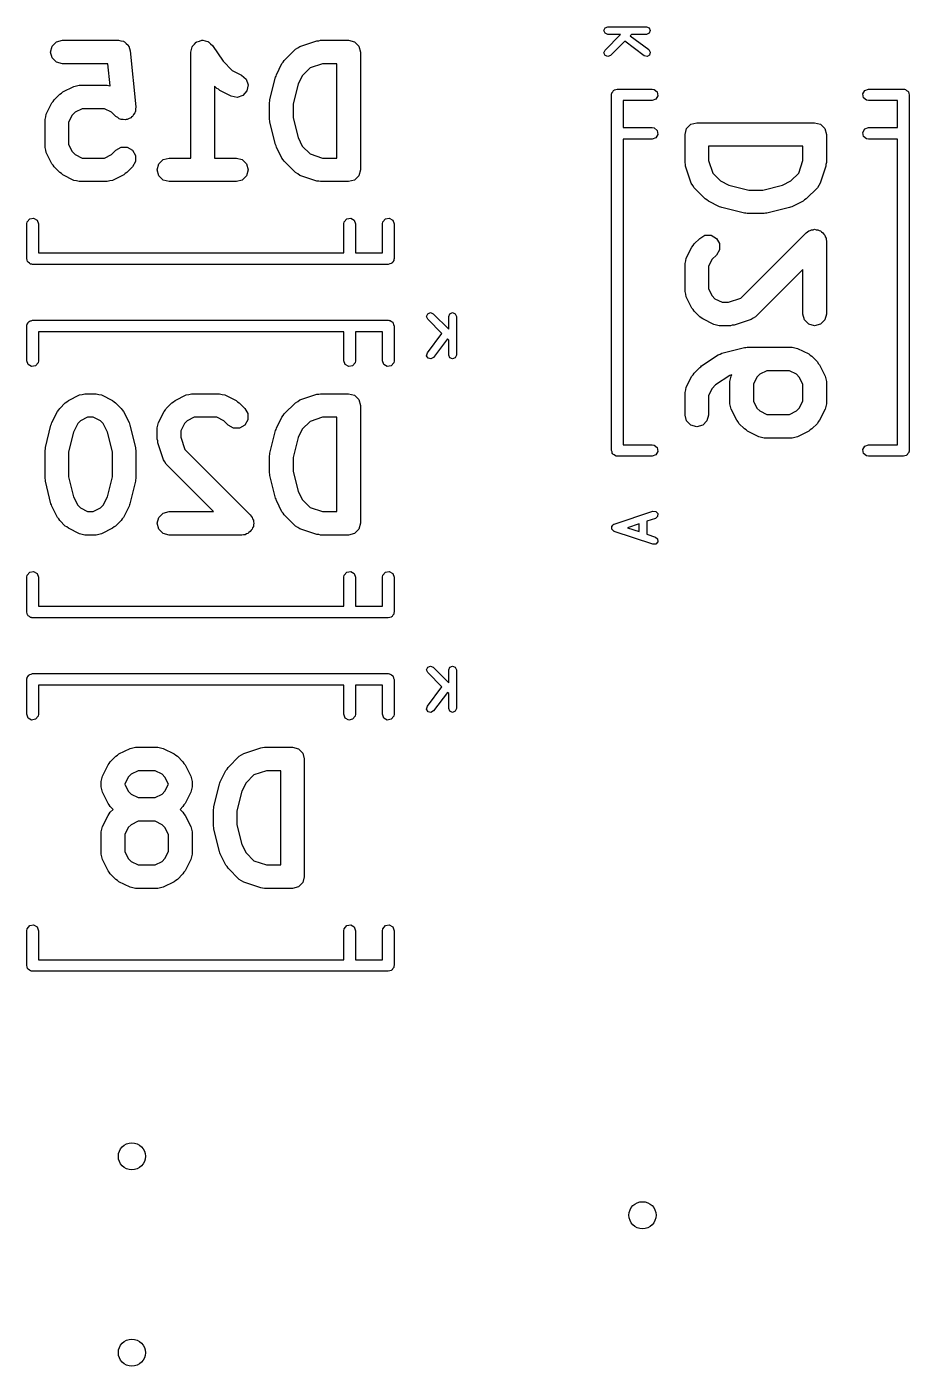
# Model space of a CAD drawing. Extents: x 0.08 to 1.54, y 0.12 to 1.51.
# Drawn here: x 1.086 to 1.536, y 0.123 to 0.805 of the extents above; entities that cross this region are included whole.
import ezdxf

# ---------------------------------------------------------------- set-up
doc = ezdxf.new("R2010")
doc.units = 0
doc.header["$MEASUREMENT"] = 0
doc.layers.add('BLACK', color=7, linetype='CONTINUOUS')

msp = doc.modelspace()

# ---------------------------------------------------------------- linework, layer by layer
at = {"layer": 'BLACK', "linetype": 'CONTINUOUS'}
for p, q in [((1.38093, 0.80464), (1.38231, 0.80521)), ((1.38231, 0.80521), (1.40201, 0.80521)), ((1.40201, 0.80521), (1.40339, 0.80464)), ((1.10164, 0.79756), (1.10464, 0.79837)), ((1.10464, 0.79837), (1.13321, 0.79837)), ((1.13321, 0.79837), (1.13444, 0.79804)), ((1.17439, 0.79792), (1.17569, 0.79835)), ((1.17569, 0.79835), (1.17588, 0.79832)), ((1.17588, 0.79832), (1.17607, 0.79837)), ((1.17607, 0.79837), (1.17739, 0.79801)), ((1.2256, 0.7952), (1.23417, 0.79806)), ((1.23417, 0.79806), (1.23514, 0.79812)), ((1.23514, 0.79812), (1.23607, 0.79837)), ((1.23607, 0.79837), (1.25036, 0.79837)), ((1.25036, 0.79837), (1.25336, 0.79756)), ((1.38036, 0.80326), (1.38093, 0.80464)), ((1.38093, 0.80188), (1.38036, 0.80326)), ((1.38231, 0.80131), (1.38093, 0.80188)), ((1.38093, 0.79338), (1.38886, 0.80131)), ((1.38886, 0.80131), (1.38231, 0.80131)), ((1.39438, 0.80131), (1.39372, 0.80066)), ((1.39372, 0.80066), (1.40318, 0.79356)), ((1.40201, 0.80131), (1.39438, 0.80131)), ((1.40339, 0.80188), (1.40201, 0.80131)), ((1.40339, 0.80464), (1.40396, 0.80326)), ((1.40396, 0.80326), (1.40339, 0.80188)), ((1.09864, 0.79237), (1.09945, 0.79537)), ((1.09945, 0.78937), (1.09864, 0.79237)), ((1.09945, 0.79537), (1.10164, 0.79756)), ((1.13444, 0.79804), (1.13568, 0.79784)), ((1.13568, 0.79784), (1.13592, 0.79764)), ((1.13592, 0.79764), (1.13621, 0.79756)), ((1.13621, 0.79756), (1.13711, 0.79667)), ((1.13711, 0.79667), (1.13809, 0.79587)), ((1.13809, 0.79587), (1.13819, 0.79558)), ((1.13819, 0.79558), (1.13841, 0.79537)), ((1.13841, 0.79537), (1.13874, 0.79415)), ((1.13874, 0.79415), (1.13918, 0.79296)), ((1.13918, 0.79296), (1.14204, 0.76439)), ((1.17007, 0.79237), (1.17043, 0.79369)), ((1.17007, 0.73837), (1.17007, 0.79237)), ((1.17043, 0.79369), (1.17069, 0.79503)), ((1.17069, 0.79503), (1.17082, 0.79518)), ((1.17082, 0.79518), (1.17088, 0.79537)), ((1.17088, 0.79537), (1.17184, 0.79633)), ((1.17184, 0.79633), (1.17274, 0.79736)), ((1.17274, 0.79736), (1.17293, 0.79742)), ((1.17293, 0.79742), (1.17307, 0.79756)), ((1.17307, 0.79756), (1.17439, 0.79792)), ((1.17739, 0.79801), (1.17873, 0.79775)), ((1.17873, 0.79775), (1.17888, 0.79761)), ((1.17888, 0.79761), (1.17907, 0.79756)), ((1.17907, 0.79756), (1.18004, 0.7966)), ((1.18004, 0.7966), (1.18106, 0.7957)), ((1.18106, 0.7957), (1.18645, 0.78762)), ((1.21754, 0.78804), (1.22326, 0.79375)), ((1.22326, 0.79375), (1.22445, 0.79444)), ((1.22445, 0.79444), (1.2256, 0.7952)), ((1.25336, 0.79756), (1.25555, 0.79537)), ((1.25555, 0.79537), (1.25636, 0.79237)), ((1.25636, 0.79237), (1.25636, 0.73237)), ((1.38036, 0.792), (1.38093, 0.79338)), ((1.38093, 0.79062), (1.38036, 0.792)), ((1.39094, 0.79787), (1.38369, 0.79062)), ((1.40084, 0.79044), (1.39094, 0.79787)), ((1.40318, 0.79356), (1.40394, 0.79228)), ((1.40394, 0.79228), (1.40357, 0.79083)), ((1.10164, 0.78717), (1.09945, 0.78937)), ((1.10464, 0.78637), (1.10164, 0.78717)), ((1.12778, 0.78637), (1.10464, 0.78637)), ((1.12891, 0.77514), (1.12778, 0.78637)), ((1.18645, 0.78762), (1.19105, 0.78301)), ((1.21356, 0.78076), (1.21642, 0.78648)), ((1.21642, 0.78648), (1.21706, 0.7872)), ((1.21706, 0.7872), (1.21754, 0.78804)), ((1.23705, 0.78637), (1.23074, 0.78427)), ((1.24436, 0.78637), (1.23705, 0.78637)), ((1.24436, 0.73837), (1.24436, 0.78637)), ((1.38231, 0.79005), (1.38093, 0.79062)), ((1.38369, 0.79062), (1.38231, 0.79005)), ((1.40229, 0.79007), (1.40084, 0.79044)), ((1.40357, 0.79083), (1.40229, 0.79007)), ((1.19105, 0.78301), (1.1959, 0.78059)), ((1.1959, 0.78059), (1.19822, 0.77853)), ((1.19822, 0.77853), (1.1992, 0.77558)), ((1.21025, 0.76811), (1.21311, 0.77954)), ((1.21311, 0.77954), (1.21343, 0.78012)), ((1.21343, 0.78012), (1.21356, 0.78076)), ((1.22672, 0.78024), (1.22459, 0.77599)), ((1.23074, 0.78427), (1.22672, 0.78024)), ((1.1004, 0.76804), (1.10326, 0.7709)), ((1.10326, 0.7709), (1.10409, 0.77138)), ((1.10409, 0.77138), (1.10482, 0.77202)), ((1.10482, 0.77202), (1.11053, 0.77488)), ((1.11053, 0.77488), (1.11188, 0.77515)), ((1.11188, 0.77515), (1.11321, 0.77551)), ((1.11321, 0.77551), (1.1275, 0.77551)), ((1.1275, 0.77551), (1.12883, 0.77515)), ((1.12883, 0.77515), (1.12891, 0.77514)), ((1.18326, 0.77384), (1.18207, 0.77502)), ((1.18207, 0.77502), (1.18207, 0.73837)), ((1.18409, 0.77336), (1.18326, 0.77384)), ((1.18482, 0.77271), (1.18409, 0.77336)), ((1.19053, 0.76986), (1.18482, 0.77271)), ((1.19858, 0.77254), (1.19652, 0.77022)), ((1.1992, 0.77558), (1.19858, 0.77254)), ((1.22459, 0.77599), (1.22207, 0.76591)), ((1.38421, 0.77055), (1.38428, 0.77093)), ((1.38426, 0.77106), (1.38432, 0.77118)), ((1.38428, 0.77093), (1.38426, 0.77106)), ((1.38432, 0.77118), (1.38439, 0.77156)), ((1.38439, 0.77156), (1.38488, 0.77215)), ((1.38488, 0.77215), (1.38527, 0.77281)), ((1.38527, 0.77281), (1.38552, 0.7729)), ((1.38552, 0.7729), (1.38569, 0.77311)), ((1.38569, 0.77311), (1.38644, 0.77324)), ((1.38644, 0.77324), (1.38717, 0.7735)), ((1.38717, 0.7735), (1.4049, 0.7735)), ((1.4049, 0.7735), (1.40591, 0.77333)), ((1.40591, 0.77333), (1.40746, 0.77203)), ((1.40746, 0.77203), (1.40781, 0.77004)), ((1.51219, 0.77106), (1.5132, 0.77281)), ((1.51254, 0.76907), (1.51219, 0.77106)), ((1.5132, 0.77281), (1.5151, 0.7735)), ((1.5151, 0.7735), (1.53283, 0.7735)), ((1.53283, 0.7735), (1.53322, 0.77344)), ((1.53322, 0.77344), (1.53335, 0.77346)), ((1.53335, 0.77346), (1.53346, 0.77339)), ((1.53346, 0.77339), (1.53384, 0.77333)), ((1.53384, 0.77333), (1.53443, 0.77283)), ((1.53443, 0.77283), (1.5351, 0.77245)), ((1.5351, 0.77245), (1.53519, 0.7722)), ((1.53519, 0.7722), (1.53539, 0.77203)), ((1.53539, 0.77203), (1.53553, 0.77127)), ((1.53553, 0.77127), (1.53579, 0.77055)), ((1.09642, 0.76076), (1.09928, 0.76648)), ((1.09928, 0.76648), (1.09992, 0.7672)), ((1.09992, 0.7672), (1.1004, 0.76804)), ((1.14204, 0.76439), (1.14187, 0.76332)), ((1.19357, 0.76923), (1.19053, 0.76986)), ((1.19652, 0.77022), (1.19357, 0.76923)), ((1.21007, 0.76665), (1.21026, 0.76737)), ((1.21007, 0.75808), (1.21007, 0.76665)), ((1.21026, 0.76737), (1.21025, 0.76811)), ((1.22207, 0.76591), (1.22207, 0.75882)), ((1.38421, 0.58945), (1.38421, 0.77055)), ((1.4049, 0.7676), (1.39012, 0.7676)), ((1.39012, 0.7676), (1.39012, 0.75385)), ((1.4068, 0.76829), (1.4049, 0.7676)), ((1.40781, 0.77004), (1.4068, 0.76829)), ((1.51409, 0.76778), (1.51254, 0.76907)), ((1.5151, 0.7676), (1.51409, 0.76778)), ((1.52988, 0.7676), (1.5151, 0.7676)), ((1.52988, 0.75385), (1.52988, 0.7676)), ((1.53579, 0.77055), (1.53579, 0.58945)), ((1.09579, 0.75808), (1.09614, 0.75941)), ((1.09579, 0.7438), (1.09579, 0.75808)), ((1.09614, 0.75941), (1.09642, 0.76076)), ((1.10957, 0.76024), (1.10779, 0.75666)), ((1.11105, 0.76172), (1.10957, 0.76024)), ((1.11463, 0.76351), (1.11105, 0.76172)), ((1.12608, 0.76351), (1.11463, 0.76351)), ((1.12966, 0.76172), (1.12608, 0.76351)), ((1.13183, 0.75955), (1.12966, 0.76172)), ((1.13277, 0.75901), (1.13183, 0.75955)), ((1.1336, 0.75833), (1.13277, 0.75901)), ((1.13409, 0.75825), (1.1336, 0.75833)), ((1.13452, 0.758), (1.13409, 0.75825)), ((1.1356, 0.758), (1.13452, 0.758)), ((1.13667, 0.75783), (1.1356, 0.758)), ((1.13713, 0.758), (1.13667, 0.75783)), ((1.13762, 0.758), (1.13713, 0.758)), ((1.13856, 0.75854), (1.13762, 0.758)), ((1.13957, 0.75892), (1.13856, 0.75854)), ((1.13989, 0.75931), (1.13957, 0.75892)), ((1.14031, 0.75955), (1.13989, 0.75931)), ((1.14086, 0.76049), (1.14031, 0.75955)), ((1.14154, 0.76133), (1.14086, 0.76049)), ((1.14162, 0.76181), (1.14154, 0.76133)), ((1.14187, 0.76224), (1.14162, 0.76181)), ((1.14187, 0.76332), (1.14187, 0.76224)), ((1.21026, 0.75737), (1.21007, 0.75808)), ((1.21025, 0.75663), (1.21026, 0.75737)), ((1.22207, 0.75882), (1.22459, 0.74875)), ((1.10779, 0.75666), (1.10779, 0.74521)), ((1.21311, 0.7452), (1.21025, 0.75663)), ((1.39012, 0.75385), (1.4049, 0.75385)), ((1.4049, 0.75385), (1.40591, 0.75367)), ((1.40591, 0.75367), (1.40746, 0.75238)), ((1.40781, 0.75039), (1.4068, 0.74864)), ((1.40746, 0.75238), (1.40781, 0.75039)), ((1.42163, 0.75036), (1.42244, 0.75336)), ((1.42163, 0.73607), (1.42163, 0.75036)), ((1.42244, 0.75336), (1.42463, 0.75555)), ((1.42463, 0.75555), (1.42763, 0.75636)), ((1.42763, 0.75636), (1.48763, 0.75636)), ((1.48763, 0.75636), (1.49063, 0.75555)), ((1.49063, 0.75555), (1.49283, 0.75336)), ((1.49283, 0.75336), (1.49363, 0.75036)), ((1.49363, 0.75036), (1.49363, 0.73607)), ((1.51219, 0.75141), (1.5132, 0.75316)), ((1.51254, 0.74942), (1.51219, 0.75141)), ((1.5132, 0.75316), (1.5151, 0.75385)), ((1.5151, 0.75385), (1.52988, 0.75385)), ((1.09614, 0.74246), (1.09579, 0.7438)), ((1.10779, 0.74521), (1.10957, 0.74164)), ((1.13183, 0.74232), (1.13452, 0.74388)), ((1.13452, 0.74388), (1.13762, 0.74388)), ((1.13762, 0.74388), (1.14031, 0.74232)), ((1.21343, 0.74462), (1.21311, 0.7452)), ((1.21356, 0.74397), (1.21343, 0.74462)), ((1.21642, 0.73825), (1.21356, 0.74397)), ((1.22459, 0.74875), (1.22672, 0.74449)), ((1.22672, 0.74449), (1.23074, 0.74047)), ((1.4049, 0.74795), (1.39012, 0.74795)), ((1.39012, 0.74795), (1.39012, 0.5924)), ((1.4068, 0.74864), (1.4049, 0.74795)), ((1.48163, 0.74436), (1.43363, 0.74436)), ((1.43363, 0.74436), (1.43363, 0.73704)), ((1.48163, 0.73704), (1.48163, 0.74436)), ((1.51409, 0.74813), (1.51254, 0.74942)), ((1.5151, 0.74795), (1.51409, 0.74813)), ((1.52988, 0.74795), (1.5151, 0.74795)), ((1.52988, 0.5924), (1.52988, 0.74795)), ((1.09642, 0.74111), (1.09614, 0.74246)), ((1.09928, 0.7354), (1.09642, 0.74111)), ((1.10957, 0.74164), (1.11105, 0.74016)), ((1.11105, 0.74016), (1.11463, 0.73837)), ((1.11463, 0.73837), (1.12608, 0.73837)), ((1.12608, 0.73837), (1.12966, 0.74016)), ((1.12966, 0.74016), (1.13183, 0.74232)), ((1.14031, 0.74232), (1.14187, 0.73963)), ((1.14187, 0.73963), (1.14187, 0.73653)), ((1.15373, 0.73537), (1.15593, 0.73756)), ((1.15593, 0.73756), (1.15893, 0.73837)), ((1.15893, 0.73837), (1.17007, 0.73837)), ((1.18207, 0.73837), (1.19321, 0.73837)), ((1.19321, 0.73837), (1.19621, 0.73756)), ((1.19621, 0.73756), (1.19841, 0.73537)), ((1.21706, 0.73753), (1.21642, 0.73825)), ((1.21754, 0.7367), (1.21706, 0.73753)), ((1.22326, 0.73098), (1.21754, 0.7367)), ((1.23074, 0.74047), (1.23705, 0.73837)), ((1.23705, 0.73837), (1.24436, 0.73837)), ((1.43363, 0.73704), (1.43573, 0.73074)), ((1.47953, 0.73074), (1.48163, 0.73704)), ((1.09992, 0.73468), (1.09928, 0.7354)), ((1.1004, 0.73384), (1.09992, 0.73468)), ((1.10326, 0.73098), (1.1004, 0.73384)), ((1.10409, 0.7305), (1.10326, 0.73098)), ((1.10482, 0.72986), (1.10409, 0.7305)), ((1.11053, 0.727), (1.10482, 0.72986)), ((1.1359, 0.72986), (1.13018, 0.727)), ((1.13662, 0.7305), (1.1359, 0.72986)), ((1.13746, 0.73098), (1.13662, 0.7305)), ((1.14031, 0.73384), (1.13746, 0.73098)), ((1.14187, 0.73653), (1.14031, 0.73384)), ((1.15293, 0.73237), (1.15373, 0.73537)), ((1.15373, 0.72937), (1.15293, 0.73237)), ((1.19841, 0.73537), (1.19921, 0.73237)), ((1.19921, 0.73237), (1.19841, 0.72937)), ((1.22445, 0.73029), (1.22326, 0.73098)), ((1.2256, 0.72953), (1.22445, 0.73029)), ((1.25636, 0.73237), (1.25555, 0.72937)), ((1.42188, 0.73514), (1.42163, 0.73607)), ((1.42194, 0.73417), (1.42188, 0.73514)), ((1.4248, 0.7256), (1.42194, 0.73417)), ((1.43573, 0.73074), (1.43976, 0.72672)), ((1.47551, 0.72672), (1.47953, 0.73074)), ((1.49333, 0.73417), (1.49047, 0.7256)), ((1.49338, 0.73514), (1.49333, 0.73417)), ((1.49363, 0.73607), (1.49338, 0.73514)), ((1.11188, 0.72672), (1.11053, 0.727)), ((1.11321, 0.72637), (1.11188, 0.72672)), ((1.1275, 0.72637), (1.11321, 0.72637)), ((1.12883, 0.72672), (1.1275, 0.72637)), ((1.13018, 0.727), (1.12883, 0.72672)), ((1.15593, 0.72717), (1.15373, 0.72937)), ((1.15893, 0.72637), (1.15593, 0.72717)), ((1.17607, 0.72637), (1.15893, 0.72637)), ((1.19321, 0.72637), (1.17607, 0.72637)), ((1.19621, 0.72717), (1.19321, 0.72637)), ((1.19841, 0.72937), (1.19621, 0.72717)), ((1.23417, 0.72667), (1.2256, 0.72953)), ((1.23514, 0.72662), (1.23417, 0.72667)), ((1.23607, 0.72637), (1.23514, 0.72662)), ((1.25036, 0.72637), (1.23607, 0.72637)), ((1.25336, 0.72717), (1.25036, 0.72637)), ((1.25555, 0.72937), (1.25336, 0.72717)), ((1.42556, 0.72445), (1.4248, 0.7256)), ((1.42625, 0.72326), (1.42556, 0.72445)), ((1.43196, 0.71754), (1.42625, 0.72326)), ((1.43976, 0.72672), (1.44401, 0.72459)), ((1.44401, 0.72459), (1.45409, 0.72207)), ((1.46118, 0.72207), (1.47125, 0.72459)), ((1.47125, 0.72459), (1.47551, 0.72672)), ((1.48902, 0.72326), (1.4833, 0.71754)), ((1.48971, 0.72445), (1.48902, 0.72326)), ((1.49047, 0.7256), (1.48971, 0.72445)), ((1.4328, 0.71706), (1.43196, 0.71754)), ((1.43352, 0.71642), (1.4328, 0.71706)), ((1.43924, 0.71356), (1.43352, 0.71642)), ((1.45409, 0.72207), (1.46118, 0.72207)), ((1.48174, 0.71642), (1.47603, 0.71356)), ((1.48247, 0.71706), (1.48174, 0.71642)), ((1.4833, 0.71754), (1.48247, 0.71706)), ((1.43988, 0.71343), (1.43924, 0.71356)), ((1.44046, 0.71311), (1.43988, 0.71343)), ((1.45189, 0.71025), (1.44046, 0.71311)), ((1.45263, 0.71026), (1.45189, 0.71025)), ((1.45335, 0.71007), (1.45263, 0.71026)), ((1.46192, 0.71007), (1.45335, 0.71007)), ((1.46263, 0.71026), (1.46192, 0.71007)), ((1.46337, 0.71025), (1.46263, 0.71026)), ((1.4748, 0.71311), (1.46337, 0.71025)), ((1.47538, 0.71343), (1.4748, 0.71311)), ((1.47603, 0.71356), (1.47538, 0.71343)), ((1.0865, 0.7049), (1.08667, 0.70591)), ((1.0865, 0.68717), (1.0865, 0.7049)), ((1.08667, 0.70591), (1.08797, 0.70746)), ((1.08797, 0.70746), (1.08996, 0.70781)), ((1.08996, 0.70781), (1.09171, 0.7068)), ((1.09171, 0.7068), (1.0924, 0.7049)), ((1.0924, 0.7049), (1.0924, 0.69012)), ((1.24795, 0.7049), (1.24813, 0.70591)), ((1.24795, 0.69012), (1.24795, 0.7049)), ((1.24813, 0.70591), (1.24942, 0.70746)), ((1.24942, 0.70746), (1.25141, 0.70781)), ((1.25141, 0.70781), (1.25316, 0.7068)), ((1.25316, 0.7068), (1.25385, 0.7049)), ((1.25385, 0.7049), (1.25385, 0.69012)), ((1.2676, 0.7049), (1.26778, 0.70591)), ((1.2676, 0.69012), (1.2676, 0.7049)), ((1.26778, 0.70591), (1.26907, 0.70746)), ((1.26907, 0.70746), (1.27106, 0.70781)), ((1.27106, 0.70781), (1.27281, 0.7068)), ((1.27281, 0.7068), (1.2735, 0.7049)), ((1.2735, 0.7049), (1.2735, 0.68717)), ((1.42625, 0.6946), (1.4291, 0.69746)), ((1.4291, 0.69746), (1.43179, 0.69901)), ((1.43179, 0.69901), (1.4349, 0.69901)), ((1.4349, 0.69901), (1.43759, 0.69746)), ((1.43759, 0.69746), (1.43914, 0.69477)), ((1.45011, 0.66703), (1.48339, 0.70031)), ((1.48339, 0.70031), (1.48407, 0.70071)), ((1.48407, 0.70071), (1.48463, 0.70127)), ((1.48463, 0.70127), (1.4854, 0.70147)), ((1.4854, 0.70147), (1.48608, 0.70187)), ((1.48608, 0.70187), (1.48687, 0.70187)), ((1.48687, 0.70187), (1.48763, 0.70207)), ((1.48763, 0.70207), (1.4884, 0.70187)), ((1.4884, 0.70187), (1.48919, 0.70187)), ((1.48919, 0.70187), (1.48987, 0.70147)), ((1.48987, 0.70147), (1.49063, 0.70127)), ((1.49063, 0.70127), (1.49119, 0.70071)), ((1.49119, 0.70071), (1.49188, 0.70031)), ((1.49188, 0.70031), (1.49227, 0.69963)), ((1.49227, 0.69963), (1.49283, 0.69907)), ((1.49283, 0.69907), (1.49303, 0.69831)), ((1.49303, 0.69831), (1.49343, 0.69762)), ((1.49343, 0.69762), (1.49343, 0.69683)), ((1.49343, 0.69683), (1.49363, 0.69607)), ((1.49363, 0.69607), (1.49363, 0.65893)), ((1.0924, 0.69012), (1.24795, 0.69012)), ((1.25385, 0.69012), (1.2676, 0.69012)), ((1.42227, 0.68733), (1.42512, 0.69304)), ((1.42512, 0.69304), (1.42576, 0.69376)), ((1.42576, 0.69376), (1.42625, 0.6946)), ((1.43759, 0.68897), (1.43542, 0.6868)), ((1.43914, 0.69166), (1.43759, 0.68897)), ((1.43914, 0.69477), (1.43914, 0.69166)), ((1.08676, 0.68644), (1.0865, 0.68717)), ((1.08689, 0.68569), (1.08676, 0.68644)), ((1.0871, 0.68552), (1.08689, 0.68569)), ((1.08719, 0.68527), (1.0871, 0.68552)), ((1.08785, 0.68488), (1.08719, 0.68527)), ((1.08844, 0.68439), (1.08785, 0.68488)), ((1.08882, 0.68432), (1.08844, 0.68439)), ((1.08894, 0.68426), (1.08882, 0.68432)), ((1.08907, 0.68428), (1.08894, 0.68426)), ((1.08945, 0.68421), (1.08907, 0.68428)), ((1.27055, 0.68421), (1.08945, 0.68421)), ((1.27127, 0.68447), (1.27055, 0.68421)), ((1.27203, 0.68461), (1.27127, 0.68447)), ((1.2722, 0.68481), (1.27203, 0.68461)), ((1.27245, 0.6849), (1.2722, 0.68481)), ((1.27283, 0.68557), (1.27245, 0.6849)), ((1.27333, 0.68616), (1.27283, 0.68557)), ((1.27339, 0.68654), (1.27333, 0.68616)), ((1.27346, 0.68665), (1.27339, 0.68654)), ((1.2735, 0.68717), (1.27344, 0.68678)), ((1.27344, 0.68678), (1.27346, 0.68665)), ((1.42163, 0.68464), (1.42199, 0.68597)), ((1.42163, 0.67036), (1.42163, 0.68464)), ((1.42199, 0.68597), (1.42227, 0.68733)), ((1.43542, 0.6868), (1.43363, 0.68323)), ((1.43363, 0.68323), (1.43363, 0.67177)), ((1.48163, 0.68159), (1.45759, 0.65754)), ((1.48163, 0.65893), (1.48163, 0.68159)), ((1.42199, 0.66903), (1.42163, 0.67036)), ((1.42227, 0.66767), (1.42199, 0.66903)), ((1.43363, 0.67177), (1.43542, 0.6682)), ((1.42512, 0.66196), (1.42227, 0.66767)), ((1.42576, 0.66124), (1.42512, 0.66196)), ((1.43542, 0.6682), (1.4369, 0.66672)), ((1.4369, 0.66672), (1.44048, 0.66493)), ((1.44048, 0.66493), (1.4438, 0.66493)), ((1.4438, 0.66493), (1.45011, 0.66703)), ((1.08717, 0.65443), (1.08755, 0.6551)), ((1.08755, 0.6551), (1.0878, 0.65519)), ((1.0878, 0.65519), (1.08797, 0.65539)), ((1.08797, 0.65539), (1.08873, 0.65553)), ((1.08873, 0.65553), (1.08945, 0.65579)), ((1.08945, 0.65579), (1.27055, 0.65579)), ((1.27055, 0.65579), (1.27093, 0.65572)), ((1.27093, 0.65572), (1.27106, 0.65574)), ((1.27106, 0.65574), (1.27118, 0.65568)), ((1.27118, 0.65568), (1.27156, 0.65561)), ((1.27156, 0.65561), (1.27215, 0.65512)), ((1.27215, 0.65512), (1.27281, 0.65473)), ((1.29005, 0.65769), (1.29062, 0.65907)), ((1.29062, 0.65631), (1.29005, 0.65769)), ((1.29062, 0.65907), (1.292, 0.65964)), ((1.29787, 0.64906), (1.29062, 0.65631)), ((1.292, 0.65964), (1.29338, 0.65907)), ((1.29338, 0.65907), (1.30131, 0.65114)), ((1.30131, 0.65769), (1.30188, 0.65907)), ((1.30131, 0.65114), (1.30131, 0.65769)), ((1.30188, 0.65907), (1.30326, 0.65964)), ((1.30326, 0.65964), (1.30464, 0.65907)), ((1.30464, 0.65907), (1.30521, 0.65769)), ((1.30521, 0.65769), (1.30521, 0.63799)), ((1.42625, 0.6604), (1.42576, 0.66124)), ((1.4291, 0.65754), (1.42625, 0.6604)), ((1.42994, 0.65706), (1.4291, 0.65754)), ((1.43066, 0.65642), (1.42994, 0.65706)), ((1.43638, 0.65356), (1.43066, 0.65642)), ((1.45524, 0.65609), (1.44667, 0.65324)), ((1.4564, 0.65685), (1.45524, 0.65609)), ((1.45759, 0.65754), (1.4564, 0.65685)), ((1.48244, 0.65593), (1.48163, 0.65893)), ((1.48463, 0.65373), (1.48244, 0.65593)), ((1.49283, 0.65593), (1.49063, 0.65373)), ((1.49363, 0.65893), (1.49283, 0.65593)), ((1.0865, 0.65283), (1.08656, 0.65322)), ((1.0865, 0.6351), (1.0865, 0.65283)), ((1.08654, 0.65335), (1.08661, 0.65346)), ((1.08656, 0.65322), (1.08654, 0.65335)), ((1.08661, 0.65346), (1.08667, 0.65384)), ((1.08667, 0.65384), (1.08717, 0.65443)), ((1.24795, 0.64988), (1.0924, 0.64988)), ((1.0924, 0.64988), (1.0924, 0.6351)), ((1.24795, 0.6351), (1.24795, 0.64988)), ((1.2676, 0.64988), (1.25385, 0.64988)), ((1.25385, 0.64988), (1.25385, 0.6351)), ((1.2676, 0.6351), (1.2676, 0.64988)), ((1.27281, 0.65473), (1.2729, 0.65448)), ((1.2729, 0.65448), (1.27311, 0.65431)), ((1.27311, 0.65431), (1.27324, 0.65356)), ((1.27324, 0.65356), (1.2735, 0.65283)), ((1.2735, 0.65283), (1.2735, 0.6351)), ((1.29044, 0.63916), (1.29787, 0.64906)), ((1.43773, 0.65329), (1.43638, 0.65356)), ((1.43906, 0.65293), (1.43773, 0.65329)), ((1.44478, 0.65293), (1.43906, 0.65293)), ((1.44571, 0.65318), (1.44478, 0.65293)), ((1.44667, 0.65324), (1.44571, 0.65318)), ((1.48763, 0.65293), (1.48463, 0.65373)), ((1.49063, 0.65373), (1.48763, 0.65293)), ((1.30066, 0.64628), (1.29356, 0.63682)), ((1.30131, 0.64562), (1.30066, 0.64628)), ((1.30131, 0.63799), (1.30131, 0.64562)), ((1.44046, 0.63904), (1.45189, 0.64189)), ((1.45189, 0.64189), (1.45263, 0.64188)), ((1.45263, 0.64188), (1.45335, 0.64207)), ((1.45335, 0.64207), (1.4762, 0.64207)), ((1.4762, 0.64207), (1.47754, 0.64171)), ((1.47754, 0.64171), (1.47889, 0.64144)), ((1.47889, 0.64144), (1.4846, 0.63858)), ((1.08719, 0.6332), (1.0865, 0.6351)), ((1.0924, 0.6351), (1.09222, 0.63409)), ((1.24864, 0.6332), (1.24795, 0.6351)), ((1.25385, 0.6351), (1.25367, 0.63409)), ((1.26829, 0.6332), (1.2676, 0.6351)), ((1.2735, 0.6351), (1.27333, 0.63409)), ((1.29007, 0.63771), (1.29044, 0.63916)), ((1.29083, 0.63643), (1.29007, 0.63771)), ((1.29228, 0.63606), (1.29083, 0.63643)), ((1.29356, 0.63682), (1.29228, 0.63606)), ((1.30188, 0.63661), (1.30131, 0.63799)), ((1.30326, 0.63604), (1.30188, 0.63661)), ((1.30464, 0.63661), (1.30326, 0.63604)), ((1.30521, 0.63799), (1.30464, 0.63661)), ((1.43002, 0.63249), (1.43859, 0.63821)), ((1.43859, 0.63821), (1.43956, 0.63854)), ((1.43956, 0.63854), (1.44046, 0.63904)), ((1.4846, 0.63858), (1.48532, 0.63794)), ((1.48532, 0.63794), (1.48616, 0.63746)), ((1.48616, 0.63746), (1.48902, 0.6346)), ((1.48902, 0.6346), (1.4895, 0.63376)), ((1.08894, 0.63219), (1.08719, 0.6332)), ((1.09093, 0.63254), (1.08894, 0.63219)), ((1.09222, 0.63409), (1.09093, 0.63254)), ((1.25039, 0.63219), (1.24864, 0.6332)), ((1.25238, 0.63254), (1.25039, 0.63219)), ((1.25367, 0.63409), (1.25238, 0.63254)), ((1.27004, 0.63219), (1.26829, 0.6332)), ((1.27203, 0.63254), (1.27004, 0.63219)), ((1.27333, 0.63409), (1.27203, 0.63254)), ((1.42512, 0.62733), (1.42576, 0.62805)), ((1.42576, 0.62805), (1.42625, 0.62889)), ((1.42625, 0.62889), (1.4291, 0.63174)), ((1.4291, 0.63174), (1.42962, 0.63204)), ((1.42962, 0.63204), (1.43002, 0.63249)), ((1.44438, 0.62765), (1.43717, 0.62284)), ((1.44541, 0.6279), (1.44438, 0.62765)), ((1.44512, 0.62733), (1.44541, 0.6279)), ((1.45976, 0.62828), (1.45828, 0.6268)), ((1.46334, 0.63007), (1.45976, 0.62828)), ((1.47479, 0.63007), (1.46334, 0.63007)), ((1.47836, 0.62828), (1.47479, 0.63007)), ((1.47984, 0.6268), (1.47836, 0.62828)), ((1.4895, 0.63376), (1.49014, 0.63304)), ((1.49014, 0.63304), (1.493, 0.62733)), ((1.42199, 0.62026), (1.42227, 0.62161)), ((1.42227, 0.62161), (1.42512, 0.62733)), ((1.43542, 0.62109), (1.43363, 0.61751)), ((1.43717, 0.62284), (1.43542, 0.62109)), ((1.44449, 0.62464), (1.44485, 0.62597)), ((1.44449, 0.61321), (1.44449, 0.62464)), ((1.44485, 0.62597), (1.44512, 0.62733)), ((1.45828, 0.6268), (1.45649, 0.62323)), ((1.45649, 0.62323), (1.45649, 0.61463)), ((1.48163, 0.62323), (1.47984, 0.6268)), ((1.48163, 0.61463), (1.48163, 0.62323)), ((1.493, 0.62733), (1.49328, 0.62597)), ((1.49328, 0.62597), (1.49363, 0.62464)), ((1.49363, 0.62464), (1.49363, 0.61321)), ((1.10611, 0.61375), (1.10695, 0.61424)), ((1.10695, 0.61424), (1.10767, 0.61488)), ((1.10767, 0.61488), (1.11339, 0.61773)), ((1.11339, 0.61773), (1.11474, 0.61801)), ((1.11474, 0.61801), (1.11607, 0.61837)), ((1.11607, 0.61837), (1.12179, 0.61837)), ((1.12179, 0.61837), (1.12312, 0.61801)), ((1.12312, 0.61801), (1.12447, 0.61773)), ((1.12447, 0.61773), (1.13018, 0.61488)), ((1.13018, 0.61488), (1.13091, 0.61424)), ((1.13091, 0.61424), (1.13174, 0.61375)), ((1.1604, 0.61375), (1.16124, 0.61424)), ((1.16124, 0.61424), (1.16196, 0.61488)), ((1.16196, 0.61488), (1.16767, 0.61773)), ((1.16767, 0.61773), (1.16903, 0.61801)), ((1.16903, 0.61801), (1.17036, 0.61837)), ((1.17036, 0.61837), (1.18464, 0.61837)), ((1.18464, 0.61837), (1.18597, 0.61801)), ((1.18597, 0.61801), (1.18733, 0.61773)), ((1.18733, 0.61773), (1.19304, 0.61488)), ((1.19304, 0.61488), (1.19376, 0.61424)), ((1.19376, 0.61424), (1.1946, 0.61375)), ((1.22326, 0.61375), (1.22445, 0.61444)), ((1.22445, 0.61444), (1.2256, 0.6152)), ((1.2256, 0.6152), (1.23417, 0.61806)), ((1.23417, 0.61806), (1.23514, 0.61812)), ((1.23514, 0.61812), (1.23607, 0.61837)), ((1.23607, 0.61837), (1.25036, 0.61837)), ((1.25036, 0.61837), (1.25336, 0.61756)), ((1.25336, 0.61756), (1.25555, 0.61537)), ((1.25555, 0.61537), (1.25636, 0.61237)), ((1.42163, 0.61893), (1.42199, 0.62026)), ((1.42163, 0.6075), (1.42163, 0.61893)), ((1.43363, 0.61751), (1.43363, 0.6075)), ((1.45649, 0.61463), (1.45828, 0.61105)), ((1.47984, 0.61105), (1.48163, 0.61463)), ((1.09928, 0.60362), (1.10213, 0.60934)), ((1.10213, 0.60934), (1.10277, 0.61006)), ((1.10277, 0.61006), (1.10326, 0.6109)), ((1.10326, 0.6109), (1.10611, 0.61375)), ((1.13174, 0.61375), (1.1346, 0.6109)), ((1.1346, 0.6109), (1.13508, 0.61006)), ((1.13508, 0.61006), (1.13572, 0.60934)), ((1.13572, 0.60934), (1.13858, 0.60362)), ((1.15356, 0.60362), (1.15642, 0.60934)), ((1.15642, 0.60934), (1.15706, 0.61006)), ((1.15706, 0.61006), (1.15754, 0.6109)), ((1.15754, 0.6109), (1.1604, 0.61375)), ((1.1946, 0.61375), (1.19746, 0.6109)), ((1.19746, 0.6109), (1.19901, 0.60821)), ((1.19901, 0.60821), (1.19901, 0.6051)), ((1.21642, 0.60648), (1.21706, 0.6072)), ((1.21706, 0.6072), (1.21754, 0.60804)), ((1.21754, 0.60804), (1.22326, 0.61375)), ((1.25636, 0.61237), (1.25636, 0.55237)), ((1.42244, 0.6045), (1.42163, 0.6075)), ((1.43363, 0.6075), (1.43283, 0.6045)), ((1.44485, 0.61188), (1.44449, 0.61321)), ((1.44512, 0.61053), (1.44485, 0.61188)), ((1.44798, 0.60482), (1.44512, 0.61053)), ((1.45828, 0.61105), (1.45976, 0.60957)), ((1.45976, 0.60957), (1.46334, 0.60779)), ((1.46334, 0.60779), (1.47479, 0.60779)), ((1.47479, 0.60779), (1.47836, 0.60957)), ((1.47836, 0.60957), (1.47984, 0.61105)), ((1.493, 0.61053), (1.49014, 0.60482)), ((1.49328, 0.61188), (1.493, 0.61053)), ((1.49363, 0.61321), (1.49328, 0.61188)), ((1.09596, 0.59096), (1.09882, 0.60239)), ((1.09882, 0.60239), (1.09914, 0.60297)), ((1.09914, 0.60297), (1.09928, 0.60362)), ((1.11243, 0.6031), (1.1103, 0.59884)), ((1.11391, 0.60458), (1.11243, 0.6031)), ((1.11749, 0.60637), (1.11391, 0.60458)), ((1.12037, 0.60637), (1.11749, 0.60637)), ((1.12395, 0.60458), (1.12037, 0.60637)), ((1.12543, 0.6031), (1.12395, 0.60458)), ((1.12755, 0.59884), (1.12543, 0.6031)), ((1.13858, 0.60362), (1.13871, 0.60297)), ((1.13871, 0.60297), (1.13904, 0.60239)), ((1.13904, 0.60239), (1.14189, 0.59096)), ((1.15293, 0.60094), (1.15329, 0.60227)), ((1.15293, 0.59522), (1.15293, 0.60094)), ((1.15329, 0.60227), (1.15356, 0.60362)), ((1.16672, 0.6031), (1.16493, 0.59952)), ((1.1682, 0.60458), (1.16672, 0.6031)), ((1.17177, 0.60637), (1.1682, 0.60458)), ((1.18323, 0.60637), (1.17177, 0.60637)), ((1.1868, 0.60458), (1.18323, 0.60637)), ((1.18897, 0.60241), (1.1868, 0.60458)), ((1.19166, 0.60086), (1.18897, 0.60241)), ((1.19477, 0.60086), (1.19166, 0.60086)), ((1.19746, 0.60241), (1.19477, 0.60086)), ((1.19901, 0.6051), (1.19746, 0.60241)), ((1.21343, 0.60012), (1.21356, 0.60076)), ((1.21356, 0.60076), (1.21642, 0.60648)), ((1.23074, 0.60427), (1.22672, 0.60024)), ((1.23705, 0.60637), (1.23074, 0.60427)), ((1.24436, 0.60637), (1.23705, 0.60637)), ((1.24436, 0.55837), (1.24436, 0.60637)), ((1.42463, 0.6023), (1.42244, 0.6045)), ((1.42763, 0.6015), (1.42463, 0.6023)), ((1.43063, 0.6023), (1.42763, 0.6015)), ((1.43283, 0.6045), (1.43063, 0.6023)), ((1.44862, 0.60409), (1.44798, 0.60482)), ((1.4491, 0.60326), (1.44862, 0.60409)), ((1.45196, 0.6004), (1.4491, 0.60326)), ((1.4528, 0.59992), (1.45196, 0.6004)), ((1.48616, 0.6004), (1.48532, 0.59992)), ((1.48902, 0.60326), (1.48616, 0.6004)), ((1.4895, 0.60409), (1.48902, 0.60326)), ((1.49014, 0.60482), (1.4895, 0.60409)), ((1.1103, 0.59884), (1.10779, 0.58877)), ((1.13007, 0.58877), (1.12755, 0.59884)), ((1.15318, 0.59429), (1.15293, 0.59522)), ((1.15324, 0.59333), (1.15318, 0.59429)), ((1.16493, 0.59952), (1.16493, 0.5962)), ((1.16493, 0.5962), (1.16703, 0.58989)), ((1.21025, 0.58811), (1.21311, 0.59954)), ((1.21311, 0.59954), (1.21343, 0.60012)), ((1.22459, 0.59599), (1.22207, 0.58591)), ((1.22672, 0.60024), (1.22459, 0.59599)), ((1.45352, 0.59928), (1.4528, 0.59992)), ((1.45924, 0.59642), (1.45352, 0.59928)), ((1.46059, 0.59614), (1.45924, 0.59642)), ((1.46192, 0.59579), (1.46059, 0.59614)), ((1.4762, 0.59579), (1.46192, 0.59579)), ((1.47754, 0.59614), (1.4762, 0.59579)), ((1.47889, 0.59642), (1.47754, 0.59614)), ((1.4846, 0.59928), (1.47889, 0.59642)), ((1.48532, 0.59992), (1.4846, 0.59928)), ((1.09579, 0.58951), (1.09598, 0.59022)), ((1.09579, 0.57522), (1.09579, 0.58951)), ((1.09598, 0.59022), (1.09596, 0.59096)), ((1.10779, 0.58877), (1.10779, 0.57596)), ((1.13007, 0.57596), (1.13007, 0.58877)), ((1.14189, 0.59096), (1.14188, 0.59022)), ((1.14188, 0.59022), (1.14207, 0.58951)), ((1.14207, 0.58951), (1.14207, 0.57522)), ((1.15609, 0.58476), (1.15324, 0.59333)), ((1.16703, 0.58989), (1.20031, 0.55661)), ((1.21007, 0.58665), (1.21026, 0.58737)), ((1.21007, 0.57808), (1.21007, 0.58665)), ((1.21026, 0.58737), (1.21025, 0.58811)), ((1.38447, 0.58873), (1.38421, 0.58945)), ((1.38461, 0.58797), (1.38447, 0.58873)), ((1.38481, 0.5878), (1.38461, 0.58797)), ((1.3849, 0.58755), (1.38481, 0.5878)), ((1.38557, 0.58717), (1.3849, 0.58755)), ((1.38616, 0.58667), (1.38557, 0.58717)), ((1.38654, 0.58661), (1.38616, 0.58667)), ((1.38665, 0.58654), (1.38654, 0.58661)), ((1.39012, 0.5924), (1.4049, 0.5924)), ((1.4049, 0.5924), (1.40591, 0.59222)), ((1.4068, 0.58719), (1.4049, 0.5865)), ((1.40591, 0.59222), (1.40746, 0.59093)), ((1.40781, 0.58894), (1.4068, 0.58719)), ((1.40746, 0.59093), (1.40781, 0.58894)), ((1.51219, 0.58996), (1.5132, 0.59171)), ((1.51254, 0.58797), (1.51219, 0.58996)), ((1.51409, 0.58667), (1.51254, 0.58797)), ((1.5132, 0.59171), (1.5151, 0.5924)), ((1.5151, 0.5865), (1.51409, 0.58667)), ((1.5151, 0.5924), (1.52988, 0.5924)), ((1.53356, 0.58676), (1.53283, 0.5865)), ((1.53431, 0.58689), (1.53356, 0.58676)), ((1.53448, 0.5871), (1.53431, 0.58689)), ((1.53473, 0.58719), (1.53448, 0.5871)), ((1.53512, 0.58785), (1.53473, 0.58719)), ((1.53561, 0.58844), (1.53512, 0.58785)), ((1.53568, 0.58882), (1.53561, 0.58844)), ((1.53574, 0.58894), (1.53568, 0.58882)), ((1.53579, 0.58945), (1.53572, 0.58907)), ((1.53572, 0.58907), (1.53574, 0.58894)), ((1.15685, 0.5836), (1.15609, 0.58476)), ((1.15754, 0.58241), (1.15685, 0.5836)), ((1.18159, 0.55837), (1.15754, 0.58241)), ((1.22207, 0.58591), (1.22207, 0.57882)), ((1.38678, 0.58656), (1.38665, 0.58654)), ((1.38717, 0.5865), (1.38678, 0.58656)), ((1.4049, 0.5865), (1.38717, 0.5865)), ((1.53283, 0.5865), (1.5151, 0.5865)), ((1.09598, 0.57451), (1.09579, 0.57522)), ((1.09596, 0.57377), (1.09598, 0.57451)), ((1.09882, 0.56234), (1.09596, 0.57377)), ((1.10779, 0.57596), (1.1103, 0.56589)), ((1.12755, 0.56589), (1.13007, 0.57596)), ((1.14189, 0.57377), (1.13904, 0.56234)), ((1.14207, 0.57522), (1.14188, 0.57451)), ((1.14188, 0.57451), (1.14189, 0.57377)), ((1.21026, 0.57737), (1.21007, 0.57808)), ((1.21025, 0.57663), (1.21026, 0.57737)), ((1.21311, 0.5652), (1.21025, 0.57663)), ((1.22207, 0.57882), (1.22459, 0.56875)), ((1.22459, 0.56875), (1.22672, 0.56449)), ((1.09914, 0.56176), (1.09882, 0.56234)), ((1.09928, 0.56111), (1.09914, 0.56176)), ((1.10213, 0.5554), (1.09928, 0.56111)), ((1.1103, 0.56589), (1.11243, 0.56164)), ((1.11243, 0.56164), (1.11391, 0.56016)), ((1.11391, 0.56016), (1.11749, 0.55837)), ((1.12037, 0.55837), (1.12395, 0.56016)), ((1.12395, 0.56016), (1.12543, 0.56164)), ((1.12543, 0.56164), (1.12755, 0.56589)), ((1.13858, 0.56111), (1.13572, 0.5554)), ((1.13871, 0.56176), (1.13858, 0.56111)), ((1.13904, 0.56234), (1.13871, 0.56176)), ((1.21343, 0.56462), (1.21311, 0.5652)), ((1.21356, 0.56397), (1.21343, 0.56462)), ((1.21642, 0.55825), (1.21356, 0.56397)), ((1.22672, 0.56449), (1.23074, 0.56047)), ((1.23074, 0.56047), (1.23705, 0.55837)), ((1.10277, 0.55468), (1.10213, 0.5554)), ((1.10326, 0.55384), (1.10277, 0.55468)), ((1.10611, 0.55098), (1.10326, 0.55384)), ((1.11749, 0.55837), (1.12037, 0.55837)), ((1.1346, 0.55384), (1.13174, 0.55098)), ((1.13508, 0.55468), (1.1346, 0.55384)), ((1.13572, 0.5554), (1.13508, 0.55468)), ((1.15293, 0.55237), (1.15373, 0.55537)), ((1.15373, 0.55537), (1.15593, 0.55756)), ((1.15593, 0.55756), (1.15893, 0.55837)), ((1.15893, 0.55837), (1.18159, 0.55837)), ((1.20031, 0.55661), (1.20071, 0.55593)), ((1.20071, 0.55593), (1.20127, 0.55537)), ((1.20127, 0.55537), (1.20147, 0.5546)), ((1.20147, 0.5546), (1.20187, 0.55392)), ((1.20187, 0.55392), (1.20187, 0.55313)), ((1.20187, 0.55313), (1.20207, 0.55237)), ((1.21706, 0.55753), (1.21642, 0.55825)), ((1.21754, 0.5567), (1.21706, 0.55753)), ((1.22326, 0.55098), (1.21754, 0.5567)), ((1.23705, 0.55837), (1.24436, 0.55837)), ((1.38559, 0.55195), (1.40529, 0.55852)), ((1.40653, 0.55482), (1.40223, 0.55338)), ((1.40223, 0.55338), (1.40223, 0.54681)), ((1.40529, 0.55852), (1.40678, 0.55841)), ((1.40765, 0.55579), (1.40653, 0.55482)), ((1.40678, 0.55841), (1.40776, 0.55728)), ((1.40776, 0.55728), (1.40765, 0.55579)), ((1.10695, 0.5505), (1.10611, 0.55098)), ((1.10767, 0.54986), (1.10695, 0.5505)), ((1.11339, 0.547), (1.10767, 0.54986)), ((1.11474, 0.54672), (1.11339, 0.547)), ((1.11607, 0.54637), (1.11474, 0.54672)), ((1.12179, 0.54637), (1.11607, 0.54637)), ((1.12312, 0.54672), (1.12179, 0.54637)), ((1.12447, 0.547), (1.12312, 0.54672)), ((1.13018, 0.54986), (1.12447, 0.547)), ((1.13091, 0.5505), (1.13018, 0.54986)), ((1.13174, 0.55098), (1.13091, 0.5505)), ((1.15373, 0.54937), (1.15293, 0.55237)), ((1.15593, 0.54717), (1.15373, 0.54937)), ((1.15893, 0.54637), (1.15593, 0.54717)), ((1.19607, 0.54637), (1.15893, 0.54637)), ((1.19683, 0.54657), (1.19607, 0.54637)), ((1.19762, 0.54657), (1.19683, 0.54657)), ((1.19831, 0.54697), (1.19762, 0.54657)), ((1.19907, 0.54717), (1.19831, 0.54697)), ((1.19963, 0.54773), (1.19907, 0.54717)), ((1.20031, 0.54812), (1.19963, 0.54773)), ((1.20071, 0.54881), (1.20031, 0.54812)), ((1.20127, 0.54937), (1.20071, 0.54881)), ((1.20147, 0.55013), (1.20127, 0.54937)), ((1.20187, 0.55081), (1.20147, 0.55013)), ((1.20207, 0.55237), (1.20187, 0.5516)), ((1.20187, 0.5516), (1.20187, 0.55081)), ((1.22445, 0.55029), (1.22326, 0.55098)), ((1.2256, 0.54953), (1.22445, 0.55029)), ((1.23417, 0.54667), (1.2256, 0.54953)), ((1.23514, 0.54662), (1.23417, 0.54667)), ((1.23607, 0.54637), (1.23514, 0.54662)), ((1.25036, 0.54637), (1.23607, 0.54637)), ((1.25336, 0.54717), (1.25036, 0.54637)), ((1.25555, 0.54937), (1.25336, 0.54717)), ((1.25636, 0.55237), (1.25555, 0.54937)), ((1.38436, 0.55072), (1.38446, 0.55083)), ((1.3844, 0.5501), (1.38436, 0.55072)), ((1.38436, 0.54948), (1.3844, 0.5501)), ((1.38446, 0.54937), (1.38436, 0.54948)), ((1.38446, 0.55083), (1.38447, 0.55097)), ((1.38447, 0.54923), (1.38446, 0.54937)), ((1.38447, 0.55097), (1.38493, 0.55138)), ((1.38493, 0.54882), (1.38447, 0.54923)), ((1.38493, 0.55138), (1.38534, 0.55184)), ((1.38534, 0.54836), (1.38493, 0.54882)), ((1.38534, 0.55184), (1.38548, 0.55185)), ((1.38548, 0.54835), (1.38534, 0.54836)), ((1.38548, 0.55185), (1.38559, 0.55195)), ((1.38559, 0.54825), (1.38548, 0.54835)), ((1.40529, 0.54168), (1.38559, 0.54825)), ((1.39833, 0.55208), (1.39238, 0.5501)), ((1.39238, 0.5501), (1.39833, 0.54811)), ((1.39833, 0.54811), (1.39833, 0.55208)), ((1.40223, 0.54681), (1.40653, 0.54538)), ((1.40678, 0.54179), (1.40529, 0.54168)), ((1.40653, 0.54538), (1.40765, 0.54441)), ((1.40776, 0.54292), (1.40678, 0.54179)), ((1.40765, 0.54441), (1.40776, 0.54292)), ((1.0865, 0.5249), (1.08667, 0.52591)), ((1.08667, 0.52591), (1.08797, 0.52746)), ((1.08797, 0.52746), (1.08996, 0.52781)), ((1.08996, 0.52781), (1.09171, 0.5268)), ((1.09171, 0.5268), (1.0924, 0.5249)), ((1.24795, 0.5249), (1.24813, 0.52591)), ((1.24813, 0.52591), (1.24942, 0.52746)), ((1.24942, 0.52746), (1.25141, 0.52781)), ((1.25141, 0.52781), (1.25316, 0.5268)), ((1.25316, 0.5268), (1.25385, 0.5249)), ((1.2676, 0.5249), (1.26778, 0.52591)), ((1.26778, 0.52591), (1.26907, 0.52746)), ((1.26907, 0.52746), (1.27106, 0.52781)), ((1.27106, 0.52781), (1.27281, 0.5268)), ((1.27281, 0.5268), (1.2735, 0.5249)), ((1.0865, 0.50717), (1.0865, 0.5249)), ((1.0924, 0.5249), (1.0924, 0.51012)), ((1.24795, 0.51012), (1.24795, 0.5249)), ((1.25385, 0.5249), (1.25385, 0.51012)), ((1.2676, 0.51012), (1.2676, 0.5249)), ((1.2735, 0.5249), (1.2735, 0.50717)), ((1.08676, 0.50644), (1.0865, 0.50717)), ((1.08689, 0.50569), (1.08676, 0.50644)), ((1.0871, 0.50552), (1.08689, 0.50569)), ((1.08719, 0.50527), (1.0871, 0.50552)), ((1.08785, 0.50488), (1.08719, 0.50527)), ((1.08844, 0.50439), (1.08785, 0.50488)), ((1.0924, 0.51012), (1.24795, 0.51012)), ((1.25385, 0.51012), (1.2676, 0.51012)), ((1.2722, 0.50481), (1.27203, 0.50461)), ((1.27245, 0.5049), (1.2722, 0.50481)), ((1.27283, 0.50557), (1.27245, 0.5049)), ((1.27333, 0.50616), (1.27283, 0.50557)), ((1.27339, 0.50654), (1.27333, 0.50616)), ((1.27346, 0.50665), (1.27339, 0.50654)), ((1.2735, 0.50717), (1.27344, 0.50678)), ((1.27344, 0.50678), (1.27346, 0.50665)), ((1.08882, 0.50432), (1.08844, 0.50439)), ((1.08894, 0.50426), (1.08882, 0.50432)), ((1.08907, 0.50428), (1.08894, 0.50426)), ((1.08945, 0.50421), (1.08907, 0.50428)), ((1.27055, 0.50421), (1.08945, 0.50421)), ((1.27127, 0.50447), (1.27055, 0.50421)), ((1.27203, 0.50461), (1.27127, 0.50447)), ((1.29005, 0.47769), (1.29062, 0.47907)), ((1.29062, 0.47631), (1.29005, 0.47769)), ((1.29062, 0.47907), (1.292, 0.47964)), ((1.292, 0.47964), (1.29338, 0.47907)), ((1.29338, 0.47907), (1.30131, 0.47114)), ((1.30131, 0.47769), (1.30188, 0.47907)), ((1.30131, 0.47114), (1.30131, 0.47769)), ((1.30188, 0.47907), (1.30326, 0.47964)), ((1.30326, 0.47964), (1.30464, 0.47907)), ((1.30464, 0.47907), (1.30521, 0.47769)), ((1.30521, 0.47769), (1.30521, 0.45799)), ((1.0865, 0.47283), (1.08656, 0.47322)), ((1.0865, 0.4551), (1.0865, 0.47283)), ((1.08654, 0.47335), (1.08661, 0.47346)), ((1.08656, 0.47322), (1.08654, 0.47335)), ((1.08661, 0.47346), (1.08667, 0.47384)), ((1.08667, 0.47384), (1.08717, 0.47443)), ((1.08717, 0.47443), (1.08755, 0.4751)), ((1.08755, 0.4751), (1.0878, 0.47519)), ((1.0878, 0.47519), (1.08797, 0.47539)), ((1.08797, 0.47539), (1.08873, 0.47553)), ((1.08873, 0.47553), (1.08945, 0.47579)), ((1.08945, 0.47579), (1.27055, 0.47579)), ((1.27055, 0.47579), (1.27093, 0.47572)), ((1.27093, 0.47572), (1.27106, 0.47574)), ((1.27106, 0.47574), (1.27118, 0.47568)), ((1.27118, 0.47568), (1.27156, 0.47561)), ((1.27156, 0.47561), (1.27215, 0.47512)), ((1.27215, 0.47512), (1.27281, 0.47473)), ((1.27281, 0.47473), (1.2729, 0.47448)), ((1.2729, 0.47448), (1.27311, 0.47431)), ((1.27311, 0.47431), (1.27324, 0.47356)), ((1.27324, 0.47356), (1.2735, 0.47283)), ((1.2735, 0.47283), (1.2735, 0.4551)), ((1.29787, 0.46906), (1.29062, 0.47631)), ((1.24795, 0.46988), (1.0924, 0.46988)), ((1.0924, 0.46988), (1.0924, 0.4551)), ((1.24795, 0.4551), (1.24795, 0.46988)), ((1.2676, 0.46988), (1.25385, 0.46988)), ((1.25385, 0.46988), (1.25385, 0.4551)), ((1.2676, 0.4551), (1.2676, 0.46988)), ((1.29044, 0.45916), (1.29787, 0.46906)), ((1.30066, 0.46628), (1.29356, 0.45682)), ((1.30131, 0.46562), (1.30066, 0.46628)), ((1.30131, 0.45799), (1.30131, 0.46562)), ((1.29007, 0.45771), (1.29044, 0.45916)), ((1.29083, 0.45643), (1.29007, 0.45771)), ((1.30188, 0.45661), (1.30131, 0.45799)), ((1.30521, 0.45799), (1.30464, 0.45661)), ((1.08719, 0.4532), (1.0865, 0.4551)), ((1.08894, 0.45219), (1.08719, 0.4532)), ((1.09093, 0.45254), (1.08894, 0.45219)), ((1.09222, 0.45409), (1.09093, 0.45254)), ((1.0924, 0.4551), (1.09222, 0.45409)), ((1.24864, 0.4532), (1.24795, 0.4551)), ((1.25039, 0.45219), (1.24864, 0.4532)), ((1.25238, 0.45254), (1.25039, 0.45219)), ((1.25367, 0.45409), (1.25238, 0.45254)), ((1.25385, 0.4551), (1.25367, 0.45409)), ((1.26829, 0.4532), (1.2676, 0.4551)), ((1.27004, 0.45219), (1.26829, 0.4532)), ((1.27203, 0.45254), (1.27004, 0.45219)), ((1.27333, 0.45409), (1.27203, 0.45254)), ((1.2735, 0.4551), (1.27333, 0.45409)), ((1.29228, 0.45606), (1.29083, 0.45643)), ((1.29356, 0.45682), (1.29228, 0.45606)), ((1.30326, 0.45604), (1.30188, 0.45661)), ((1.30464, 0.45661), (1.30326, 0.45604)), ((1.13339, 0.43488), (1.1391, 0.43773)), ((1.1391, 0.43773), (1.14045, 0.43801)), ((1.14045, 0.43801), (1.14179, 0.43837)), ((1.14179, 0.43837), (1.15321, 0.43837)), ((1.15321, 0.43837), (1.15455, 0.43801)), ((1.15455, 0.43801), (1.1559, 0.43773)), ((1.1559, 0.43773), (1.16161, 0.43488)), ((1.19703, 0.4352), (1.2056, 0.43806)), ((1.2056, 0.43806), (1.20657, 0.43812)), ((1.20657, 0.43812), (1.2075, 0.43837)), ((1.2075, 0.43837), (1.22179, 0.43837)), ((1.22179, 0.43837), (1.22479, 0.43756)), ((1.22479, 0.43756), (1.22698, 0.43537)), ((1.12785, 0.42934), (1.12849, 0.43006)), ((1.12849, 0.43006), (1.12897, 0.4309)), ((1.12897, 0.4309), (1.13183, 0.43375)), ((1.13183, 0.43375), (1.13267, 0.43424)), ((1.13267, 0.43424), (1.13339, 0.43488)), ((1.16161, 0.43488), (1.16233, 0.43424)), ((1.16233, 0.43424), (1.16317, 0.43375)), ((1.16317, 0.43375), (1.16603, 0.4309)), ((1.16603, 0.4309), (1.16651, 0.43006)), ((1.16651, 0.43006), (1.16715, 0.42934)), ((1.18897, 0.42804), (1.19469, 0.43375)), ((1.19469, 0.43375), (1.19588, 0.43444)), ((1.19588, 0.43444), (1.19703, 0.4352)), ((1.22698, 0.43537), (1.22779, 0.43237)), ((1.22779, 0.43237), (1.22779, 0.37237)), ((1.12471, 0.42227), (1.12499, 0.42362)), ((1.12499, 0.42362), (1.12785, 0.42934)), ((1.13815, 0.4231), (1.13636, 0.41952)), ((1.13963, 0.42458), (1.13815, 0.4231)), ((1.1432, 0.42637), (1.13963, 0.42458)), ((1.1518, 0.42637), (1.1432, 0.42637)), ((1.15537, 0.42458), (1.1518, 0.42637)), ((1.15685, 0.4231), (1.15537, 0.42458)), ((1.15864, 0.41952), (1.15685, 0.4231)), ((1.16715, 0.42934), (1.17001, 0.42362)), ((1.17001, 0.42362), (1.17029, 0.42227)), ((1.18499, 0.42076), (1.18785, 0.42648)), ((1.18785, 0.42648), (1.18849, 0.4272)), ((1.18849, 0.4272), (1.18897, 0.42804)), ((1.20217, 0.42427), (1.19815, 0.42024)), ((1.20847, 0.42637), (1.20217, 0.42427)), ((1.21579, 0.42637), (1.20847, 0.42637)), ((1.21579, 0.37837), (1.21579, 0.42637)), ((1.12436, 0.42094), (1.12471, 0.42227)), ((1.12436, 0.41808), (1.12436, 0.42094)), ((1.12471, 0.41675), (1.12436, 0.41808)), ((1.12499, 0.4154), (1.12471, 0.41675)), ((1.13636, 0.41952), (1.13636, 0.4195)), ((1.13636, 0.4195), (1.13815, 0.41592)), ((1.15685, 0.41592), (1.15864, 0.4195)), ((1.15864, 0.4195), (1.15864, 0.41952)), ((1.17029, 0.41675), (1.17001, 0.4154)), ((1.17029, 0.42227), (1.17064, 0.42094)), ((1.17064, 0.41808), (1.17029, 0.41675)), ((1.17064, 0.42094), (1.17064, 0.41808)), ((1.18168, 0.40811), (1.18454, 0.41954)), ((1.18454, 0.41954), (1.18486, 0.42012)), ((1.18486, 0.42012), (1.18499, 0.42076)), ((1.19815, 0.42024), (1.19602, 0.41599)), ((1.12785, 0.40968), (1.12499, 0.4154)), ((1.12849, 0.40896), (1.12785, 0.40968)), ((1.13815, 0.41592), (1.13963, 0.41444)), ((1.13963, 0.41444), (1.1432, 0.41265)), ((1.1432, 0.41265), (1.1518, 0.41265)), ((1.1518, 0.41265), (1.15537, 0.41444)), ((1.15537, 0.41444), (1.15685, 0.41592)), ((1.16715, 0.40968), (1.16651, 0.40896)), ((1.17001, 0.4154), (1.16715, 0.40968)), ((1.19602, 0.41599), (1.1935, 0.40591)), ((1.12499, 0.39791), (1.12785, 0.40362)), ((1.12785, 0.40362), (1.12849, 0.40434)), ((1.12897, 0.40812), (1.12849, 0.40896)), ((1.12849, 0.40434), (1.12897, 0.40518)), ((1.13044, 0.40665), (1.12897, 0.40812)), ((1.12897, 0.40518), (1.13044, 0.40665)), ((1.16603, 0.40812), (1.16456, 0.40665)), ((1.16456, 0.40665), (1.16603, 0.40518)), ((1.16651, 0.40896), (1.16603, 0.40812)), ((1.16603, 0.40518), (1.16651, 0.40434)), ((1.16651, 0.40434), (1.16715, 0.40362)), ((1.16715, 0.40362), (1.17001, 0.39791)), ((1.1815, 0.40665), (1.18169, 0.40737)), ((1.1815, 0.39808), (1.1815, 0.40665)), ((1.18169, 0.40737), (1.18168, 0.40811)), ((1.1935, 0.40591), (1.1935, 0.39882)), ((1.12436, 0.39522), (1.12471, 0.39656)), ((1.12471, 0.39656), (1.12499, 0.39791)), ((1.13815, 0.39738), (1.13636, 0.39381)), ((1.13963, 0.39886), (1.13815, 0.39738)), ((1.1432, 0.40065), (1.13963, 0.39886)), ((1.1518, 0.40065), (1.1432, 0.40065)), ((1.15537, 0.39886), (1.1518, 0.40065)), ((1.15685, 0.39738), (1.15537, 0.39886)), ((1.15864, 0.39381), (1.15685, 0.39738)), ((1.17001, 0.39791), (1.17029, 0.39656)), ((1.17029, 0.39656), (1.17064, 0.39522)), ((1.18169, 0.39737), (1.1815, 0.39808)), ((1.18168, 0.39663), (1.18169, 0.39737)), ((1.18454, 0.3852), (1.18168, 0.39663)), ((1.1935, 0.39882), (1.19602, 0.38875)), ((1.12436, 0.3838), (1.12436, 0.39522)), ((1.13636, 0.39381), (1.13636, 0.38521)), ((1.15864, 0.38521), (1.15864, 0.39381)), ((1.17064, 0.39522), (1.17064, 0.3838)), ((1.12471, 0.38246), (1.12436, 0.3838)), ((1.12499, 0.38111), (1.12471, 0.38246)), ((1.13636, 0.38521), (1.13815, 0.38164)), ((1.15685, 0.38164), (1.15864, 0.38521)), ((1.17029, 0.38246), (1.17001, 0.38111)), ((1.17064, 0.3838), (1.17029, 0.38246)), ((1.18486, 0.38462), (1.18454, 0.3852)), ((1.18499, 0.38397), (1.18486, 0.38462)), ((1.18785, 0.37826), (1.18499, 0.38397)), ((1.19602, 0.38875), (1.19815, 0.38449)), ((1.19815, 0.38449), (1.20217, 0.38047)), ((1.12785, 0.3754), (1.12499, 0.38111)), ((1.12849, 0.37467), (1.12785, 0.3754)), ((1.13815, 0.38164), (1.13963, 0.38016)), ((1.13963, 0.38016), (1.1432, 0.37837)), ((1.1432, 0.37837), (1.1518, 0.37837)), ((1.1518, 0.37837), (1.15537, 0.38016)), ((1.15537, 0.38016), (1.15685, 0.38164)), ((1.16715, 0.3754), (1.16651, 0.37467)), ((1.17001, 0.38111), (1.16715, 0.3754)), ((1.18849, 0.37753), (1.18785, 0.37826)), ((1.18897, 0.3767), (1.18849, 0.37753)), ((1.19469, 0.37098), (1.18897, 0.3767)), ((1.20217, 0.38047), (1.20847, 0.37837)), ((1.20847, 0.37837), (1.21579, 0.37837)), ((1.12897, 0.37384), (1.12849, 0.37467)), ((1.13183, 0.37098), (1.12897, 0.37384)), ((1.13267, 0.3705), (1.13183, 0.37098)), ((1.13339, 0.36986), (1.13267, 0.3705)), ((1.1391, 0.367), (1.13339, 0.36986)), ((1.16161, 0.36986), (1.1559, 0.367)), ((1.16233, 0.3705), (1.16161, 0.36986)), ((1.16317, 0.37098), (1.16233, 0.3705)), ((1.16603, 0.37384), (1.16317, 0.37098)), ((1.16651, 0.37467), (1.16603, 0.37384)), ((1.19588, 0.37029), (1.19469, 0.37098)), ((1.19703, 0.36953), (1.19588, 0.37029)), ((1.2056, 0.36667), (1.19703, 0.36953)), ((1.22698, 0.36937), (1.22479, 0.36717)), ((1.22779, 0.37237), (1.22698, 0.36937)), ((1.14045, 0.36672), (1.1391, 0.367)), ((1.14179, 0.36637), (1.14045, 0.36672)), ((1.15321, 0.36637), (1.14179, 0.36637)), ((1.15455, 0.36672), (1.15321, 0.36637)), ((1.1559, 0.367), (1.15455, 0.36672)), ((1.20657, 0.36662), (1.2056, 0.36667)), ((1.2075, 0.36637), (1.20657, 0.36662)), ((1.22179, 0.36637), (1.2075, 0.36637)), ((1.22479, 0.36717), (1.22179, 0.36637)), ((1.0865, 0.3449), (1.08667, 0.34591)), ((1.0865, 0.32717), (1.0865, 0.3449)), ((1.08667, 0.34591), (1.08797, 0.34746)), ((1.08797, 0.34746), (1.08996, 0.34781)), ((1.08996, 0.34781), (1.09171, 0.3468)), ((1.09171, 0.3468), (1.0924, 0.3449)), ((1.0924, 0.3449), (1.0924, 0.33012)), ((1.24795, 0.3449), (1.24813, 0.34591)), ((1.24795, 0.33012), (1.24795, 0.3449)), ((1.24813, 0.34591), (1.24942, 0.34746)), ((1.24942, 0.34746), (1.25141, 0.34781)), ((1.25141, 0.34781), (1.25316, 0.3468)), ((1.25316, 0.3468), (1.25385, 0.3449)), ((1.25385, 0.3449), (1.25385, 0.33012)), ((1.2676, 0.3449), (1.26778, 0.34591)), ((1.2676, 0.33012), (1.2676, 0.3449)), ((1.26778, 0.34591), (1.26907, 0.34746)), ((1.26907, 0.34746), (1.27106, 0.34781)), ((1.27106, 0.34781), (1.27281, 0.3468)), ((1.27281, 0.3468), (1.2735, 0.3449)), ((1.2735, 0.3449), (1.2735, 0.32717)), ((1.0924, 0.33012), (1.24795, 0.33012)), ((1.25385, 0.33012), (1.2676, 0.33012)), ((1.08676, 0.32644), (1.0865, 0.32717)), ((1.08689, 0.32569), (1.08676, 0.32644)), ((1.0871, 0.32552), (1.08689, 0.32569)), ((1.08719, 0.32527), (1.0871, 0.32552)), ((1.08785, 0.32488), (1.08719, 0.32527)), ((1.08844, 0.32439), (1.08785, 0.32488)), ((1.08882, 0.32432), (1.08844, 0.32439)), ((1.08894, 0.32426), (1.08882, 0.32432)), ((1.08907, 0.32428), (1.08894, 0.32426)), ((1.08945, 0.32421), (1.08907, 0.32428)), ((1.27055, 0.32421), (1.08945, 0.32421)), ((1.27127, 0.32447), (1.27055, 0.32421)), ((1.27203, 0.32461), (1.27127, 0.32447)), ((1.2722, 0.32481), (1.27203, 0.32461)), ((1.27245, 0.3249), (1.2722, 0.32481)), ((1.27283, 0.32557), (1.27245, 0.3249)), ((1.27333, 0.32616), (1.27283, 0.32557)), ((1.27339, 0.32654), (1.27333, 0.32616)), ((1.27346, 0.32665), (1.27339, 0.32654)), ((1.2735, 0.32717), (1.27344, 0.32678)), ((1.27344, 0.32678), (1.27346, 0.32665))]:
    msp.add_line(p, q, dxfattribs=at)
at = {"layer": 'BLACK'}
for centre in [(1.14, 0.23), (1.4, 0.2), (1.14, 0.13)]:
    msp.add_circle(centre, 0.00689, dxfattribs=at)

doc.saveas('drawing.dxf')
